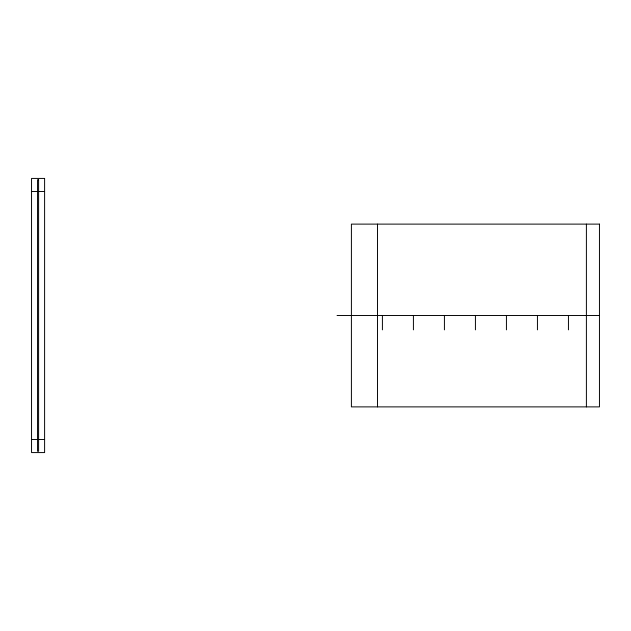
<?xml version="1.0" encoding="UTF-8"?>
<svg xmlns="http://www.w3.org/2000/svg" width="631" height="631" viewBox="0 0 631 631"><rect width="100%" height="100%" fill="white"/><g stroke="black" fill="none" stroke-linecap="round" stroke-linejoin="round"><path stroke-width="0.95" d="M31.55 191.477L44.604 191.477M337.041 315.5L599.45 315.5M31.55 439.523L44.604 439.523M586.396 224.115L586.396 406.885M568.444 315.5L568.444 329.863M537.438 315.5L537.438 329.863M506.433 315.5L506.433 329.863M475.427 315.5L475.427 329.863M444.421 315.5L444.421 329.863M413.415 315.5L413.415 329.863M382.41 315.5L382.41 329.863M377.512 224.115L377.512 406.885M44.604 178.423L31.55 178.423L31.55 452.577L44.604 452.577L44.604 178.423M38.601 179.725L37.552 179.725L37.552 451.275L38.601 451.275L38.601 179.725M599.45 224.115L351.404 224.115L351.404 406.885L599.45 406.885L599.45 224.115"/></g></svg>
